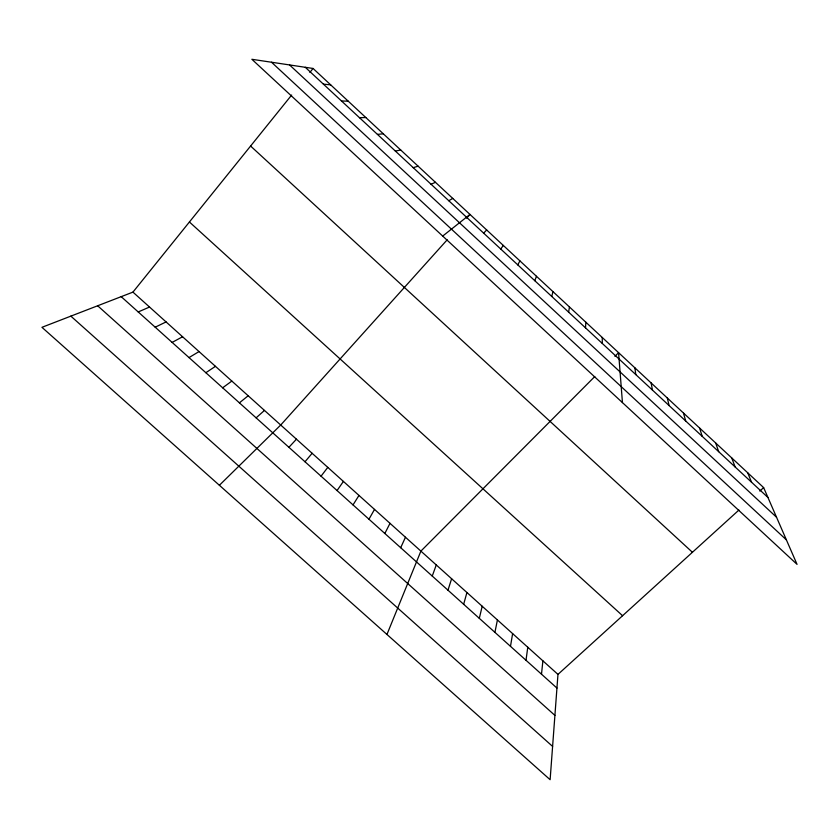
<?xml version="1.0" encoding="UTF-8"?>
<svg xmlns="http://www.w3.org/2000/svg" width="839" height="839" viewBox="0 0 839 839"><rect width="100%" height="100%" fill="white"/><g stroke="black" fill="none" stroke-linecap="round" stroke-linejoin="round"><path stroke-width="1.26" d="M585.496 327.839L585.863 322.239M738.907 510.07L557.966 674.399L550.122 779.714L41.95 327.315L132.94 292.119L291.647 95.059M541.501 674.199L542.885 660.838M526.011 660.283L527.773 647.236M568.632 312.16L569.45 306.959M510.49 646.334L512.619 633.602M494.916 632.354L497.422 619.937M479.31 618.343L482.194 606.24M551.737 296.45L552.985 291.647M463.663 604.29L466.924 592.512M447.984 590.195L451.613 578.742M432.253 576.068L436.27 564.941M534.779 280.687L536.478 276.283M386.957 634.452L420.895 551.108L594.788 376.543M400.685 547.71L405.468 537.243M384.839 533.478L390.009 523.337M517.778 264.883L519.918 260.887M368.961 519.215L374.519 509.399M353.03 504.91L358.977 495.419M337.058 490.563L343.403 481.418M500.736 249.036L503.316 245.449M321.054 476.185L327.787 467.375M309.885 72.416L313.062 68.462L763.637 487.606L797.05 564.364L251.868 59.286L313.062 68.462M305.008 461.765L312.139 453.291M447.197 239.807L280.719 425.027L219.388 485.278M466.641 218.161L469.987 214.438L442.698 236.074M288.91 447.313L296.45 439.185M483.642 233.137L486.672 229.97M614.903 356.355L618.574 352.663L622.444 402.594M759.819 491.077L763.637 487.606M256.115 417.853L264.463 410.418M239.409 402.846L248.176 395.767M222.65 387.796L231.837 381.074M205.859 372.715L215.466 366.339M189.016 357.582L199.042 351.572M448.792 200.741L452.745 198.403M172.121 342.417L182.587 336.764M155.194 327.2L166.08 321.924M138.215 311.951L149.531 307.043M431.036 184.223L435.462 182.315M413.218 167.664L418.116 166.185M395.358 151.051L400.738 150.013M377.445 134.397L383.297 133.8M359.48 117.691L365.814 117.533M341.463 100.942L348.279 101.225M323.393 84.141L330.692 84.865M97.649 305.763L554.915 715.405M70.854 316.135L552.607 746.416M121.194 296.66L556.949 688.074M132.94 292.119L557.966 674.399M189.425 221.989L622.58 615.721M250.588 146.038L692.427 552.282M289.56 64.939L776.536 517.233M271.511 62.233L786.384 539.855M305.27 67.288L767.926 497.454M747.685 472.766L751.566 482.236M731.702 457.895L735.163 466.987M715.667 442.982L718.708 451.697M699.59 428.026L702.222 436.364M683.481 413.04L685.683 420.979M667.32 398.001L669.092 405.562M651.116 382.93L652.469 390.104M634.871 367.818L635.794 374.603M602.245 337.467L602.308 343.466"/></g></svg>
